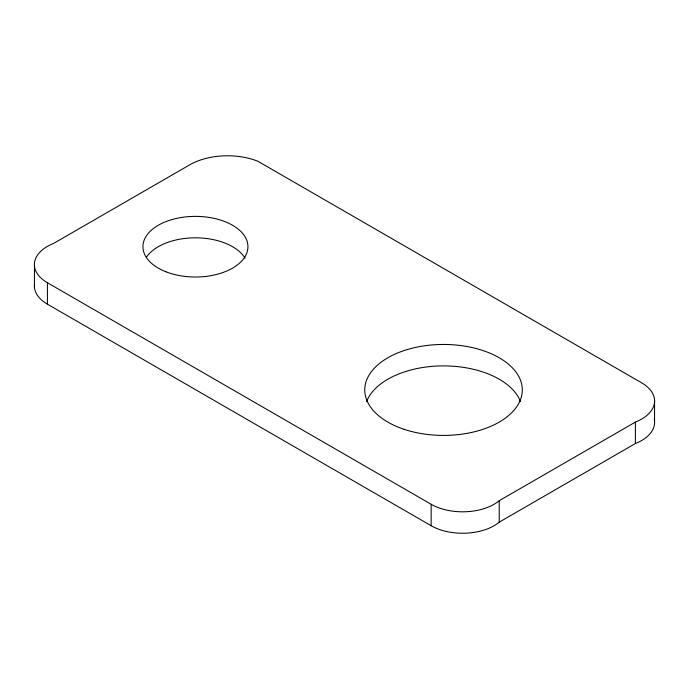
<?xml version="1.0" encoding="UTF-8"?>
<svg xmlns="http://www.w3.org/2000/svg" width="689" height="689" viewBox="0 0 689 689"><rect width="100%" height="100%" fill="white"/><g stroke="black" fill="none" stroke-linecap="round" stroke-linejoin="round"><path stroke-width="1.03" d="M47.412 282.731L431.15 504.279A44.492 25.691 0 0 0 499.232 500.705L635.396 422.09A44.492 25.691 0 0 0 641.588 382.791L257.85 161.243A53.389 30.824 0 0 0 189.768 164.809L53.604 243.424A44.492 25.691 0 0 0 47.412 282.731L47.412 304.176L431.15 525.724A44.492 25.691 0 0 0 499.232 522.15L635.396 443.535A44.492 25.691 0 0 0 654.249 419.101M654.55 399.534L654.55 420.97M635.396 422.09L635.396 443.535M499.232 500.705L499.232 522.15M431.15 504.279L431.15 525.724M34.45 265.988L34.45 287.434M47.412 304.176A44.492 25.691 0 0 1 34.562 283.687M146.326 257.376A52.519 30.325 0 0 1 196.15 237.817A52.519 30.325 0 0 1 245.026 258.16M366.626 401.515A78.779 45.483 0 0 1 443.527 365.893A78.779 45.483 0 0 1 520.436 401.515M165.963 271.793A52.519 30.325 0 0 0 247.807 248.875A52.519 30.325 0 0 0 172.517 219.412A52.519 30.325 0 0 0 165.963 271.793M404.142 429.325A78.779 45.483 0 0 0 522.305 389.931A78.779 45.483 0 0 0 404.142 350.546A78.779 45.483 0 0 0 404.142 429.325"/></g></svg>
